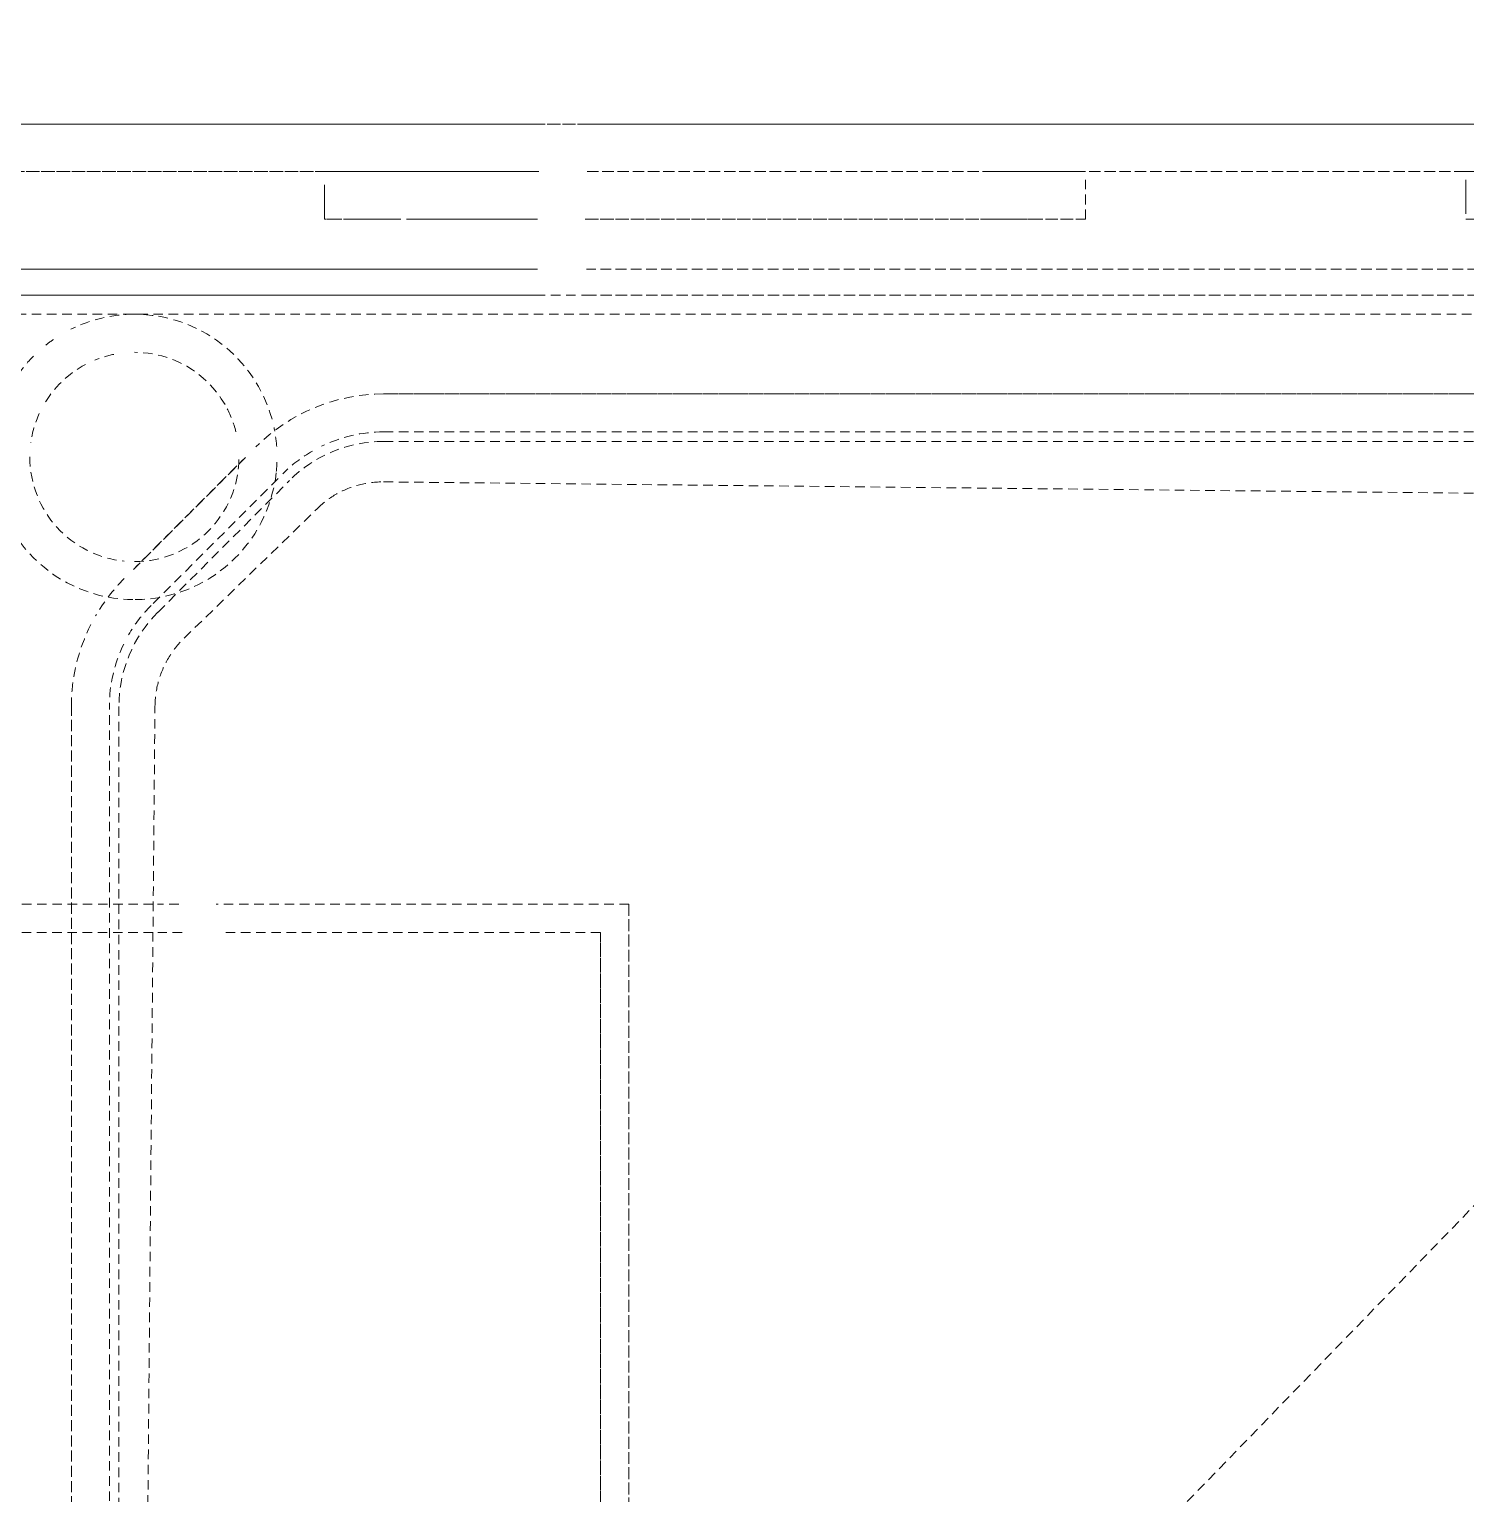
# Model space of a CAD drawing. Header units: millimetres. Extents: x -10915 to 62537, y -37640 to 44223.
# Drawn here: x 7758.5 to 7909.6, y 8983.3 to 9137.2 of the extents above; entities that cross this region are included whole.
import ezdxf

# ---------------------------------------------------------------- set-up
doc = ezdxf.new("R2010")
doc.units = ezdxf.units.MM
doc.linetypes.add('200_ШТРИХ_ш1п0_6_', pattern=[1.6, 1, -0.6])
doc.layers.add('Перекрытие штриховка', color=7, linetype='Continuous', lineweight=18)
doc.layers.add('Сантехника', color=7, linetype='Continuous', lineweight=18)

# ---------------------------------------------------------------- blocks, each defined once
blk = doc.blocks.new('Reece_Tap_Wolfen_Drinking-Fountain - 10 L_Stainless Steel-V42-План полов 4-го этажа')
at = {"layer": 'Сантехника', "linetype": '200_ШТРИХ_ш1п0_6_'}
for p, q in [((-155, 134), (-155, -134)), ((-121.63, -93.79), (-121.63, 115.75)), ((-117.38, -93.79), (-115.44, 92.77)), ((-115.44, 92.77), (43.88, -61.7)), ((-100.94, -114.78), (-114.59, -100.75)), ((-103.69, -117.52), (-117.52, -103.69)), ((119.74, -119.74), (-93.79, -117.84)), ((121.63, -121.63), (-93.79, -121.63))]:
    blk.add_line(p, q, dxfattribs=at)
at = {"layer": 'Сантехника', "color": 253, "linetype": '200_ШТРИХ_ш1п0_6_', "true_color": 0xa3a3a3}
for p, q in [((-135, -134), (-135, 134)), ((-135, -134), (-135, 134)), ((-155, 72.4), (-155, -72.4)), ((-149.99, 20), (-149.99, 72.53)), ((-139.73, -72.47), (-139.73, 72.4)), ((-137, -72.4), (-137, 72.4)), ((-149.99, 20), (-149.99, 22.98)), ((-149.99, 20), (-149.99, -20)), ((-145.56, 20), (-149.14, 20)), ((-149.99, -72.4), (-149.99, -20)), ((-149.99, -29.63), (-149.99, -20)), ((-145, -20), (-149.14, -20)), ((-149.99, -29.63), (-149.99, -72.4)), ((41.85, -68), (-73, -68)), ((-73, -68), (-73, -111.39)), ((-155, -72), (-155, -78)), ((-155, -72), (-155, -78)), ((-70, -71), (40.89, -71)), ((-70, -71), (-70, -110.46)), ((-70, -71), (-70, -110.46)), ((40.89, -71), (-70, -71)), ((-155, -77.6), (-155, -110)), ((-149.99, -100), (-149.99, -77.47)), ((-149.99, -77.47), (-149.99, -90.37)), ((-139.73, -135.2), (-139.73, -77.6)), ((-137, -134), (-137, -77.6)), ((-149.99, -97.02), (-149.99, -90.37)), ((-149.99, -100), (-149.99, -97.02)), ((-149.99, -100), (-149.99, -138.97)), ((-148.62, -100), (-145, -100)), ((-73, -115.34), (-73, -117.57)), ((-70, -114.98), (-70, -117.53)), ((-70, -114.98), (-70, -117.53)), ((-73, -118.03), (-73, -136.18)), ((-70, -118.05), (-70, -136.24)), ((-70, -118.05), (-70, -136.24))]:
    blk.add_line(p, q, dxfattribs=at)
at = {"layer": 'Сантехника', "color": 251, "linetype": '200_ШТРИХ_ш1п0_6_', "true_color": 0x666666}
for p, q in [((-126.63, 115.75), (-126.63, -93.79)), ((-126.63, -93.79), (-126.63, 115.75)), ((-155, -110), (-155, 110)), ((-155, 110), (-155, -110)), ((-122.63, -93.79), (-122.63, 106.48)), ((-122.63, -93.79), (-122.63, 106.48)), ((-149.99, -72.4), (-149.99, 72.53)), ((-139.73, 72.4), (-139.73, -72.47)), ((-137, 72.4), (-137, -72.4)), ((-73, -68), (41.85, -68)), ((-73, -68), (-73, -111.39)), ((-137, -72), (-137, -78)), ((-137, -72), (-137, -78)), ((-149.99, -138.97), (-149.99, -77.47)), ((-139.73, -77.6), (-139.73, -135.2)), ((-137, -77.6), (-137, -134)), ((-104.58, -118.04), (-118.01, -104.61)), ((-104.58, -118.04), (-118.01, -104.61)), ((-119.96, -108.32), (-108.17, -120.11)), ((-108.17, -120.11), (-119.96, -108.32)), ((-155, -110), (-155, -110.89)), ((-155, -110), (-155, -111.74)), ((-155, -110), (-155, -134)), ((-155, -110.89), (-155, -113.6)), ((-155, -111.74), (-155, -112.49)), ((-155, -112.49), (-155, -114)), ((-155, -113.6), (-155, -114)), ((-73, -115.34), (-73, -117.57)), ((-73, -118.03), (-73, -136.18)), ((122.55, -122.63), (-93.79, -122.63)), ((122.55, -122.63), (-93.79, -122.63)), ((-93.79, -126.63), (126.25, -126.63)), ((126.25, -126.63), (-93.79, -126.63))]:
    blk.add_line(p, q, dxfattribs=at)
at = {"layer": 'Сантехника', "color": 7, "linetype": '200_ШТРИХ_ш1п0_6_', "true_color": 0xfdfdfd}
for p, q in [((-149.99, 20), (-149.99, 72.53)), ((-149.99, 20), (-149.99, 72.53)), ((-149.99, 20), (-149.99, 72.53)), ((-149.99, 20), (-149.99, 72.53)), ((-149.99, 20), (-149.99, 72.53)), ((-149.99, 20), (-149.99, 72.53)), ((-149.99, 20), (-149.99, 72.53)), ((-149.99, 20), (-149.99, 72.53)), ((-149.99, 72.53), (-149.99, 20)), ((-145, 72.4), (-145, 20)), ((-145, 72.4), (-145, 20)), ((-145, 72.4), (-145, 20)), ((-145, 72.4), (-145, 20)), ((-145, 72.4), (-145, 20)), ((-145, 72.4), (-145, 20)), ((-145, 72.4), (-145, 20)), ((-145, 72.4), (-145, 20)), ((-145, 72.4), (-145, 20)), ((-149.99, 20), (-149.99, 29.63)), ((-149.99, 20), (-149.99, 29.63)), ((-145, 29.63), (-145, 20)), ((-145, 29.63), (-145, 20)), ((-145, 29.63), (-145, 20)), ((-145, 29.63), (-145, 20)), ((-145, 29.63), (-145, 20)), ((-145, 29.63), (-145, 20)), ((-145, 29.63), (-145, 20)), ((-149.99, 20), (-149.99, 27.26)), ((-145, 27.26), (-145, 20)), ((-149.99, 20), (-149.99, 25)), ((-149.99, 20), (-149.99, 25)), ((-149.99, 20), (-149.99, 25)), ((-149.99, 20), (-149.99, 22.98)), ((-149.99, 20), (-149.99, 22.98)), ((-145, 21.28), (-145, 20)), ((-149.14, 20), (-145.56, 20)), ((-145.56, 20), (-149.14, 20)), ((-145.56, 20), (-149.14, 20)), ((-145.56, 20), (-149.14, 20)), ((-145.56, 20), (-149.14, 20)), ((-145.56, 20), (-149.14, 20)), ((-145.56, 20), (-149.14, 20)), ((-145.56, 20), (-149.14, 20)), ((-149.99, -72.4), (-149.99, -20)), ((-149.99, -29.63), (-149.99, -20)), ((-149.99, -72.4), (-149.99, -20)), ((-149.99, -29.63), (-149.99, -20)), ((-149.99, -72.4), (-149.99, -20)), ((-149.99, -21.28), (-149.99, -20)), ((-149.99, -72.4), (-149.99, -20)), ((-149.99, -29.63), (-149.99, -20)), ((-149.99, -72.4), (-149.99, -20)), ((-149.99, -29.63), (-149.99, -20)), ((-149.99, -72.4), (-149.99, -20)), ((-149.99, -21.28), (-149.99, -20)), ((-149.99, -72.4), (-149.99, -20)), ((-149.99, -21.28), (-149.99, -20)), ((-149.99, -72.4), (-149.99, -20)), ((-149.99, -22.98), (-149.99, -20)), ((-149.99, -20), (-149.99, -72.4)), ((-149.14, -20), (-145, -20)), ((-145, -20), (-149.14, -20)), ((-145, -20), (-149.14, -20)), ((-145, -20), (-149.14, -20)), ((-145, -20), (-149.14, -20)), ((-145, -20), (-149.14, -20)), ((-145, -20), (-149.14, -20)), ((-145, -20), (-149.14, -20)), ((-145, -20), (-145, -27.26)), ((-145, -20), (-145, -72.61)), ((-145, -20), (-145, -29.63)), ((-145, -20), (-145, -72.61)), ((-145, -20), (-145, -22.98)), ((-145, -20), (-145, -72.61)), ((-145, -20), (-145, -27.26)), ((-145, -20), (-145, -72.61)), ((-145, -20), (-145, -22.98)), ((-145, -20), (-145, -72.61)), ((-145, -20), (-145, -29.63)), ((-145, -20), (-145, -72.61)), ((-145, -20), (-145, -27.26)), ((-145, -20), (-145, -72.61)), ((-145, -20), (-145, -27.26)), ((-145, -20), (-145, -72.61)), ((-145, -20), (-145, -21.28)), ((-145, -20), (-145, -72.61)), ((-149.99, -27.26), (-149.99, -21.28)), ((-149.99, -29.63), (-149.99, -21.28)), ((-149.99, -27.26), (-149.99, -21.28)), ((-145, -21.28), (-145, -25)), ((-149.99, -25), (-149.99, -22.98)), ((-145, -22.98), (-145, -29.63)), ((-145, -22.98), (-145, -29.63)), ((-149.99, -27.26), (-149.99, -25)), ((-145, -25), (-145, -27.26)), ((-149.99, -29.63), (-149.99, -27.26)), ((-149.99, -29.63), (-149.99, -27.26)), ((-149.99, -29.63), (-149.99, -27.26)), ((-145, -27.26), (-145, -29.63)), ((-145, -27.26), (-145, -29.63)), ((-145, -27.26), (-145, -29.63)), ((-145, -27.26), (-145, -29.63)), ((-145, -27.26), (-145, -29.63)), ((-149.99, -29.63), (-149.99, -72.4)), ((-149.99, -29.63), (-149.99, -72.4)), ((-149.99, -29.63), (-149.99, -72.4)), ((-149.99, -29.63), (-149.99, -72.4)), ((-149.99, -29.63), (-149.99, -72.4)), ((-149.99, -29.63), (-149.99, -72.4)), ((-149.99, -29.63), (-149.99, -72.4)), ((-149.99, -29.63), (-149.99, -72.4)), ((-145, -72.61), (-145, -29.63)), ((-145, -72.61), (-145, -29.63)), ((-145, -72.61), (-145, -29.63)), ((-145, -72.61), (-145, -29.63)), ((-145, -72.61), (-145, -29.63)), ((-145, -72.61), (-145, -29.63)), ((-145, -72.61), (-145, -29.63)), ((-145, -72.61), (-145, -29.63)), ((-145, -72.61), (-145, -29.63)), ((-149.99, -100), (-149.99, -77.47)), ((-149.99, -77.47), (-149.99, -90.37)), ((-149.99, -100), (-149.99, -77.47)), ((-149.99, -77.47), (-149.99, -90.37)), ((-149.99, -100), (-149.99, -77.47)), ((-149.99, -77.47), (-149.99, -90.37)), ((-149.99, -100), (-149.99, -77.47)), ((-149.99, -77.47), (-149.99, -90.37)), ((-149.99, -100), (-149.99, -77.47)), ((-149.99, -77.47), (-149.99, -90.37)), ((-149.99, -100), (-149.99, -77.47)), ((-149.99, -77.47), (-149.99, -90.37)), ((-149.99, -100), (-149.99, -77.47)), ((-149.99, -77.47), (-149.99, -90.37)), ((-149.99, -100), (-149.99, -77.47)), ((-149.99, -77.47), (-149.99, -90.37)), ((-149.99, -77.47), (-149.99, -100)), ((-145, -90.37), (-145, -77.6)), ((-145, -77.6), (-145, -100)), ((-145, -90.37), (-145, -77.6)), ((-145, -77.6), (-145, -100)), ((-145, -90.37), (-145, -77.6)), ((-145, -77.6), (-145, -100)), ((-145, -90.37), (-145, -77.6)), ((-145, -77.6), (-145, -100)), ((-145, -90.37), (-145, -77.6)), ((-145, -77.6), (-145, -100)), ((-145, -90.37), (-145, -77.6)), ((-145, -77.6), (-145, -100)), ((-145, -90.37), (-145, -77.6)), ((-145, -77.6), (-145, -100)), ((-145, -90.37), (-145, -77.6)), ((-145, -77.6), (-145, -100)), ((-145, -90.37), (-145, -77.6)), ((-145, -77.6), (-145, -100)), ((-149.99, -100), (-149.99, -90.37)), ((-149.99, -100), (-149.99, -90.37)), ((-149.99, -92.74), (-149.99, -90.37)), ((-149.99, -100), (-149.99, -90.37)), ((-149.99, -100), (-149.99, -90.37)), ((-149.99, -100), (-149.99, -90.37)), ((-149.99, -92.74), (-149.99, -90.37)), ((-149.99, -92.74), (-149.99, -90.37)), ((-145, -90.37), (-145, -92.74)), ((-145, -90.37), (-145, -100)), ((-145, -90.37), (-145, -100)), ((-145, -90.37), (-145, -100)), ((-145, -90.37), (-145, -97.02)), ((-145, -90.37), (-145, -100)), ((-145, -90.37), (-145, -97.02)), ((-145, -90.37), (-145, -92.74)), ((-145, -90.37), (-145, -100)), ((-149.99, -100), (-149.99, -92.74)), ((-149.99, -98.72), (-149.99, -92.74)), ((-149.99, -95), (-149.99, -92.74)), ((-145, -92.74), (-145, -95)), ((-145, -92.74), (-145, -97.02)), ((-149.99, -97.02), (-149.99, -95)), ((-145, -95), (-145, -100)), ((-149.99, -100), (-149.99, -97.02)), ((-145, -97.02), (-145, -98.72)), ((-145, -97.02), (-145, -100)), ((-145, -97.02), (-145, -100)), ((-149.99, -100), (-149.99, -98.72)), ((-145, -100), (-148.62, -100)), ((-148.62, -100), (-145, -100)), ((-148.62, -100), (-145, -100)), ((-148.62, -100), (-145, -100)), ((-148.62, -100), (-145, -100)), ((-148.62, -100), (-145, -100)), ((-148.62, -100), (-145, -100)), ((-148.62, -100), (-145, -100)), ((-145, -98.72), (-145, -100))]:
    blk.add_line(p, q, dxfattribs=at)
at = {"layer": 'Сантехника', "color": 7, "linetype": '200_ШТРИХ_ш1п0_6_', "true_color": 0xfcfcfc}
for p, q in [((-149.99, 20), (-149.99, 72.53)), ((-145, 72.4), (-145, 20)), ((-149.99, 20), (-149.99, 21.28)), ((-145, 21.28), (-145, 20)), ((-145.56, 20), (-149.14, 20)), ((-149.99, -72.4), (-149.99, -20)), ((-149.99, -22.98), (-149.99, -20)), ((-145, -20), (-149.14, -20)), ((-145, -20), (-145, -21.28)), ((-145, -20), (-145, -72.61)), ((-145, -21.28), (-145, -22.98)), ((-149.99, -25), (-149.99, -22.98)), ((-145, -22.98), (-145, -25)), ((-149.99, -27.26), (-149.99, -25)), ((-145, -25), (-145, -27.26)), ((-149.99, -29.63), (-149.99, -27.26)), ((-145, -27.26), (-145, -29.63)), ((-149.99, -29.63), (-149.99, -72.4)), ((-145, -72.61), (-145, -29.63)), ((-149.99, -100), (-149.99, -77.47)), ((-149.99, -77.47), (-149.99, -90.37)), ((-145, -90.37), (-145, -77.6)), ((-145, -77.6), (-145, -100)), ((-149.99, -100), (-149.99, -90.37)), ((-145, -90.37), (-145, -95)), ((-145, -95), (-145, -100)), ((-148.62, -100), (-145, -100))]:
    blk.add_line(p, q, dxfattribs=at)
at = {"layer": 'Сантехника', "color": 7, "linetype": '200_ШТРИХ_ш1п0_6_', "true_color": 0xfafafa}
for p, q in [((-149.99, 20), (-149.99, 72.53)), ((-145, 72.4), (-145, 20)), ((-145, 22.98), (-145, 20)), ((-149.99, 20), (-149.99, 21.28)), ((-145.56, 20), (-149.14, 20)), ((-149.99, -72.4), (-149.99, -20)), ((-149.99, -29.63), (-149.99, -20)), ((-145, -20), (-149.14, -20)), ((-145, -20), (-145, -22.98)), ((-145, -20), (-145, -72.61)), ((-145, -22.98), (-145, -29.63)), ((-149.99, -29.63), (-149.99, -72.4)), ((-145, -72.61), (-145, -29.63)), ((-149.99, -100), (-149.99, -77.47)), ((-149.99, -77.47), (-149.99, -90.37)), ((-145, -90.37), (-145, -77.6)), ((-145, -77.6), (-145, -100)), ((-149.99, -100), (-149.99, -90.37)), ((-145, -90.37), (-145, -98.72)), ((-148.62, -100), (-145, -100)), ((-145, -98.72), (-145, -100))]:
    blk.add_line(p, q, dxfattribs=at)
at = {"layer": 'Сантехника', "color": 7, "linetype": '200_ШТРИХ_ш1п0_6_', "true_color": 0xf7f7f7}
for p, q in [((-149.99, 20), (-149.99, 72.53)), ((-145, 72.4), (-145, 20)), ((-149.99, 20), (-149.99, 22.98)), ((-145, 21.28), (-145, 20)), ((-145.56, 20), (-149.14, 20)), ((-149.99, -72.4), (-149.99, -20)), ((-149.99, -22.98), (-149.99, -20)), ((-145, -20), (-149.14, -20)), ((-145, -20), (-145, -21.28)), ((-145, -20), (-145, -72.61)), ((-145, -21.28), (-145, -27.26)), ((-149.99, -25), (-149.99, -22.98)), ((-149.99, -29.63), (-149.99, -25)), ((-145, -27.26), (-145, -29.63)), ((-149.99, -29.63), (-149.99, -72.4)), ((-145, -72.61), (-145, -29.63)), ((-149.99, -100), (-149.99, -77.47)), ((-149.99, -77.47), (-149.99, -90.37)), ((-145, -90.37), (-145, -77.6)), ((-145, -77.6), (-145, -100)), ((-149.99, -92.74), (-149.99, -90.37)), ((-145, -90.37), (-145, -100)), ((-149.99, -97.02), (-149.99, -92.74)), ((-149.99, -98.72), (-149.99, -97.02)), ((-149.99, -100), (-149.99, -98.72)), ((-148.62, -100), (-145, -100))]:
    blk.add_line(p, q, dxfattribs=at)
at = {"layer": 'Сантехника', "color": 7, "linetype": '200_ШТРИХ_ш1п0_6_', "true_color": 0xf2f2f2}
for p, q in [((-149.99, 20), (-149.99, 72.53)), ((-145, 72.4), (-145, 20)), ((-145, 22.98), (-145, 20)), ((-149.99, 20), (-149.99, 21.28)), ((-145.56, 20), (-149.14, 20)), ((-149.99, -72.4), (-149.99, -20)), ((-149.99, -21.28), (-149.99, -20)), ((-145, -20), (-149.14, -20)), ((-145, -20), (-145, -22.98)), ((-145, -20), (-145, -72.61)), ((-149.99, -22.98), (-149.99, -21.28)), ((-149.99, -27.26), (-149.99, -22.98)), ((-145, -22.98), (-145, -25)), ((-145, -25), (-145, -29.63)), ((-149.99, -29.63), (-149.99, -27.26)), ((-149.99, -29.63), (-149.99, -72.4)), ((-145, -72.61), (-145, -29.63)), ((-149.99, -100), (-149.99, -77.47)), ((-149.99, -77.47), (-149.99, -90.37)), ((-145, -90.37), (-145, -77.6)), ((-145, -77.6), (-145, -100)), ((-149.99, -92.74), (-149.99, -90.37)), ((-145, -90.37), (-145, -92.74)), ((-149.99, -95), (-149.99, -92.74)), ((-145, -92.74), (-145, -95)), ((-149.99, -98.72), (-149.99, -95)), ((-145, -95), (-145, -100)), ((-149.99, -100), (-149.99, -98.72)), ((-148.62, -100), (-145, -100))]:
    blk.add_line(p, q, dxfattribs=at)
at = {"layer": 'Сантехника', "color": 254, "linetype": '200_ШТРИХ_ш1п0_6_', "true_color": 0xeaeaea}
for p, q in [((-149.99, 20), (-149.99, 72.53)), ((-145, 72.4), (-145, 20)), ((-149.99, 20), (-149.99, 29.63)), ((-145, 29.63), (-145, 20)), ((-145.56, 20), (-149.14, 20)), ((-149.99, -72.4), (-149.99, -20)), ((-149.99, -29.63), (-149.99, -20)), ((-145, -20), (-149.14, -20)), ((-145, -20), (-145, -21.28)), ((-145, -20), (-145, -72.61)), ((-145, -21.28), (-145, -22.98)), ((-145, -22.98), (-145, -29.63)), ((-149.99, -29.63), (-149.99, -72.4)), ((-145, -72.61), (-145, -29.63)), ((-149.99, -100), (-149.99, -77.47)), ((-149.99, -77.47), (-149.99, -90.37)), ((-145, -90.37), (-145, -77.6)), ((-145, -77.6), (-145, -100)), ((-149.99, -100), (-149.99, -90.37)), ((-145, -90.37), (-145, -100)), ((-148.62, -100), (-145, -100))]:
    blk.add_line(p, q, dxfattribs=at)
at = {"layer": 'Сантехника', "color": 254, "linetype": '200_ШТРИХ_ш1п0_6_', "true_color": 0xdddddd}
for p, q in [((-149.99, 20), (-149.99, 72.53)), ((-145, 72.4), (-145, 20)), ((-145, 25), (-145, 20)), ((-149.99, 20), (-149.99, 21.28)), ((-145.56, 20), (-149.14, 20)), ((-149.99, -72.4), (-149.99, -20)), ((-149.99, -22.98), (-149.99, -20)), ((-145, -20), (-149.14, -20)), ((-145, -20), (-145, -22.98)), ((-145, -20), (-145, -72.61)), ((-149.99, -29.63), (-149.99, -22.98)), ((-145, -22.98), (-145, -29.63)), ((-149.99, -29.63), (-149.99, -72.4)), ((-145, -72.61), (-145, -29.63)), ((-149.99, -100), (-149.99, -77.47)), ((-149.99, -77.47), (-149.99, -90.37)), ((-145, -90.37), (-145, -77.6)), ((-145, -77.6), (-145, -100)), ((-149.99, -92.74), (-149.99, -90.37)), ((-145, -90.37), (-145, -92.74)), ((-149.99, -97.02), (-149.99, -92.74)), ((-145, -92.74), (-145, -97.02)), ((-149.99, -100), (-149.99, -97.02)), ((-145, -97.02), (-145, -100)), ((-148.62, -100), (-145, -100))]:
    blk.add_line(p, q, dxfattribs=at)
at = {"layer": 'Сантехника', "color": 9, "linetype": '200_ШТРИХ_ш1п0_6_', "true_color": 0xc7c7c7}
for p, q in [((-149.99, 20), (-149.99, 72.53)), ((-145, 72.4), (-145, 20)), ((-149.99, 20), (-149.99, 27.26)), ((-145, 22.98), (-145, 20)), ((-145.56, 20), (-149.14, 20)), ((-149.99, -72.4), (-149.99, -20)), ((-149.99, -21.28), (-149.99, -20)), ((-145, -20), (-149.14, -20)), ((-145, -20), (-145, -29.63)), ((-145, -20), (-145, -72.61)), ((-149.99, -29.63), (-149.99, -21.28)), ((-149.99, -29.63), (-149.99, -72.4)), ((-145, -72.61), (-145, -29.63)), ((-149.99, -100), (-149.99, -77.47)), ((-149.99, -77.47), (-149.99, -90.37)), ((-145, -90.37), (-145, -77.6)), ((-145, -77.6), (-145, -100)), ((-149.99, -100), (-149.99, -90.37)), ((-145, -90.37), (-145, -100)), ((-148.62, -100), (-145, -100))]:
    blk.add_line(p, q, dxfattribs=at)
at = {"layer": 'Сантехника', "color": 251, "linetype": '200_ШТРИХ_ш1п0_6_', "true_color": 0x666666}
for centre, radius, start, end in [((-107.63, -93.79), 19, 180, 225), ((-107.63, -93.79), 19, 180, 225), ((-107.63, -93.79), 15, 180, 205.8386), ((-107.63, -93.79), 15, 180, 205.8386), ((-107.63, -93.79), 15, 210, 225), ((-107.63, -93.79), 15, 210, 225), ((-93.79, -107.63), 15, 225, 240), ((-93.79, -107.63), 15, 225, 240), ((-93.79, -107.63), 19, 225, 240), ((-93.79, -107.63), 19, 225, 240), ((-93.79, -107.63), 15, 244.1614, 270), ((-93.79, -107.63), 15, 244.1614, 270), ((-93.79, -107.63), 19, 243.0911, 270), ((-93.79, -107.63), 19, 243.0911, 270)]:
    blk.add_arc(centre, radius, start, end, dxfattribs=at)
at = {"layer": 'Сантехника', "linetype": '200_ШТРИХ_ш1п0_6_'}
for centre, start, end in [((-107.63, -93.79), 180, 225), ((-93.79, -107.63), 225, 270)]:
    blk.add_arc(centre, 14, start, end, dxfattribs=at)
at = {"layer": 'Сантехника', "color": 253, "linetype": '200_ШТРИХ_ш1п0_6_', "true_color": 0xa3a3a3}
for radius, start, end in [(15, 105.2894, 180), (15, 94.2426, 101.8831), (15, 84.1156, 90), (15, 0.3601, 83.7844), (11, 0, 90), (11, 120, 180), (11, 103.9035, 118.6531), (15, 180, 206.4531), (15, 270, 0), (11, 270, 354.451), (11, 191.4338, 202.2212), (11, 207.9227, 240), (15, 214.563, 220.119), (15, 225, 235.437), (11, 245.4269, 262.165)]:
    blk.add_arc((-120, -120), radius, start, end, dxfattribs=at)
at = {"layer": 'Сантехника', "linetype": '200_ШТРИХ_ш1п0_6_'}
for points in [[(-114.59, -100.75), (-115.2, -100.13), (-116.22, -98.77), (-117.19, -96.35), (-117.39, -94.66), (-117.38, -93.79)], [(-93.79, -117.84), (-94.69, -117.83), (-96.44, -117.59), (-98.93, -116.52), (-100.31, -115.43), (-100.94, -114.78)]]:
    blk.add_open_spline(points, degree=3, dxfattribs=at)

msp = doc.modelspace()

# ---------------------------------------------------------------- hatches: boundary and pattern name
at = {"layer": 'Перекрытие штриховка', "lineweight": 9, "true_color": 0x787878}
h = msp.add_hatch(dxfattribs=at)
h.set_pattern_fill('FP_65', color=8, style=0, pattern_type=2)
h.set_pattern_definition([(0, (4602.2, 37211.3), (0, 500), []), (90, (4602.2, 37211.3), (-500, 3e-14), [])])
h.paths.add_polyline_path([(149.565, 8595), (149.565, 8595.058), (137.378, 8595)])
h.paths.add_polyline_path([(6974.245, 8604.011), (6976.272, 8602.011), (6976.012, 8604.011)])
h.paths.add_polyline_path([(6146.031, 8595), (6146.031, 8604.011), (6974.245, 8604.011), (6973.882, 8622.011), (6146.031, 8622.011), (6146.031, 8632.011), (6960.881, 8632.011), (6956.754, 8950), (7565, 8950), (7565, 8806.238), (8340, 8806.238), (8340, 8790.238), (13119.116, 8790.238), (13119.116, 8758.238), (13204.508, 8758.238), (13201.91, 8762.738), (13474.708, 8920.238), (13479.208, 8912.444), (13488.431, 8916.47), (13513.868, 8872.411), (13522.528, 8877.411), (13527.028, 8869.616), (13334.116, 8758.238), (14304.116, 8758.238), (13591.588, 9169.616), (13596.088, 9177.411), (13587.428, 9182.411), (13613.428, 9227.444), (13604.767, 9232.444), (13609.267, 9240.238), (14436.322, 8762.738), (14433.723, 8758.238), (14519.116, 8758.238), (14519.116, 8790.238), (16398.848, 8790.238), (16398.848, 8758.238), (17428.848, 8758.238), (17428.848, 8790.238), (17675.565, 8790.238), (17675.565, 9024.75), (17687.565, 9024.75), (17687.565, 9110.142), (17683.065, 9107.544), (17205.565, 9934.598), (17213.36, 9939.098), (17208.36, 9947.759), (17253.393, 9973.759), (17248.393, 9982.419), (17256.187, 9986.919), (17687.565, 9239.75), (17687.565, 10509.75), (17446.187, 10091.67), (17438.393, 10096.17), (17433.393, 10087.51), (17388.36, 10113.51), (17383.36, 10104.85), (17375.565, 10109.35), (17683.065, 10641.956), (17687.565, 10639.358), (17687.565, 10724.75), (17675.565, 10724.75), (17675.565, 10920.75), (17677.565, 10920.75), (17677.565, 10922.75), (24171.376, 10922.75), (24171.376, 10925.75), (17660.565, 10925.75), (17660.565, 10724.75), (17650.565, 10724.75), (17650.565, 10935.75), (24171.376, 10935.75), (24171.376, 12443.512), (13610.464, 12443.512), (13610.464, 12455.512), (24171.376, 12455.512), (24171.376, 12574.709), (10628.616, 12610.362), (10628.616, 12607.362), (13619.305, 12599.489), (13619.305, 12589.489), (10641.616, 12597.328), (10641.616, 12203.264), (10029.565, 12203.264), (10029.565, 12213.264), (10631.616, 12213.264), (10631.616, 12597.354), (10628.616, 12597.328), (10628.616, 12218.264), (10626.616, 12218.264), (10626.616, 12216.264), (10029.565, 12216.264), (10029.565, 12248.264), (9896.283, 12248.264), (9178.7, 11834.155), (9175.531, 11839.644), (9185.491, 11845.394), (9171.991, 11868.776), (9181.95, 11874.526), (9178.781, 11880.202), (9816.283, 12248.264), (8999.565, 12248.264), (8999.565, 12216.264), (7500.494, 12216.264), (7500.494, 12213.264), (8999.565, 12213.264), (8999.565, 12203.264), (7513.494, 12203.264), (7513.494, 11958.783), (7043.494, 11958.783), (7043.494, 12223.783), (5680, 12223.783), (5680, 12233.783), (7043.494, 12233.783), (7042.396, 12251.783), (5680, 12251.783), (5680, 12283.783), (3980, 12283.783), (3980, 12251.783), (2699.954, 12251.783), (2699.941, 12253.783), (2697.941, 12253.783), (2694.344, 12809.342), (2676.344, 12809.342), (2679.916, 12257.627), (2669.916, 12257.563), (2666.344, 12809.342), (180, 12809.342), (180, 8635), (1108.065, 8635), (1108.065, 8625), (161.565, 8625), (161.565, 8607), (1194.565, 8607), (1194.691, 8605), (1196.565, 8605), (1196.565, 8595), (4898.531, 8595), (4898.531, 8632.011), (5216.031, 8632.011), (5216.031, 8622.011), (4908.531, 8622.011), (4908.531, 8595), (4926.531, 8595), (4926.531, 8602.011), (4928.531, 8602.011), (4928.531, 8604.011), (5216.031, 8604.011), (5216.031, 8595), (6010.854, 8595), (5357.23, 8972.37), (5377.23, 9007.011), (6090.854, 8595), (6096.031, 8595)])
h.paths.add_polyline_path([(159.565, 8605), (161.565, 8607), (159.565, 8607)])
h.paths.add_polyline_path([(6973.882, 8632.011), (6970.882, 8935), (6971.95, 8935), (6971.95, 8937), (7550, 8937), (7550, 8935), (7552, 8935), (7552, 8806.238), (7555, 8806.238), (7555, 8940), (6966.885, 8940), (6971.95, 8632.011)])
h.paths.add_polyline_path([(170, 8635), (170, 12809.342), (152, 12809.342), (152, 12286.928), (161.565, 12286.928), (161.565, 8635)])
h.paths.add_polyline_path([(149.565, 8726.809), (149.565, 8726.928), (135.838, 8726.841)])
h.paths.add_polyline_path([(13212.116, 8758.238), (13216.055, 8758.238), (13215.07, 8759.944)])
h.paths.add_polyline_path([(16260, 8758.238), (16263.848, 8758.238), (16263.848, 8778.238), (16260, 8777.953)])
h.paths.add_polyline_path([(7520, 8758.238), (7520, 8905), (7512.386, 8904.915), (7514.289, 8758.238)])
h.paths.add_polyline_path([(14426.116, 8758.238), (14423.161, 8759.944), (14423.161, 8758.238)])
h.paths.add_polyline_path([(17677.565, 8788.238), (17677.565, 8790.238), (17675.565, 8790.238), (17677.484, 8788.32)])
h.paths.add_polyline_path([(17428.848, 8808.238), (17428.848, 8818.238), (17650.565, 8818.238), (17650.565, 9024.75), (17660.565, 9024.75), (17660.565, 8808.238), (17493.57, 8808.238)])
h.paths.add_polyline_path([(14842.631, 8808.238), (14519.116, 8808.238), (14519.116, 8818.238), (16398.848, 8818.238), (16398.848, 8808.238), (14908.715, 8808.238)])
h.paths.add_polyline_path([(8435.364, 8808.238), (8340, 8808.238), (8340, 8818.238), (13119.116, 8818.238), (13119.116, 8808.238), (8751.526, 8808.238)])
h.paths.add_polyline_path([(7739.734, 8826.206), (7740.183, 8826.95), (7739.513, 8826.95)])
h.paths.add_polyline_path([(7743.533, 9122.069), (7744.822, 9121.151), (7746.678, 9123.006), (7743.565, 9122.079)])
h.paths.add_polyline_path([(8039.397, 9118.27), (8038.947, 9117.526), (8039.618, 9117.526)])
h.paths.add_polyline_path([(8035.598, 8822.407), (8034.308, 8823.326), (8032.453, 8821.471), (8035.565, 8822.397)])
h.paths.add_polyline_path([(7963.065, 8817.238), (7755.565, 8817.92), (7741.998, 8822.844), (7736.797, 8831.879), (7736.484, 8833.048), (7735.28, 8835.559), (7734.565, 8983.221), (7735.247, 9106.238), (7741.189, 9120.491), (7747.684, 9125.315), (7750.065, 9125.035), (7752.565, 9126.52), (7880.117, 9127.238), (8023.565, 9126.557), (8037.133, 9121.632), (8042.334, 9112.597), (8042.647, 9111.428), (8043.847, 9109.233), (8044.611, 9069.235), (8054.636, 9069.235), (8054.636, 9056.245), (8044.611, 9056.245), (8043.884, 8838.238), (8037.942, 8823.985), (8029.731, 8819.509), (8029.065, 8819.441), (8026.565, 8817.957), (7963.789, 8817.238)])
h.paths.add_polyline_path([(7753.29, 8832.506), (7754.672, 8833.67), (7753.301, 8832.537)])
h.paths.add_polyline_path([(8025.277, 8832.506), (8025.536, 8833.481), (8026.565, 8833.799), (8025.9, 8835.238), (8024.272, 8834.447), (8024.946, 8832.506)])
h.paths.add_polyline_path([(7754.699, 9109.238), (7754.858, 9110.029), (7753.562, 9110.677), (7752.565, 9110.116), (7754.197, 9109.238)])
h.paths.add_polyline_path([(17687.565, 9117.75), (17687.565, 9121.689), (17685.86, 9120.704)])
h.paths.add_polyline_path([(17687.565, 10627.811), (17687.565, 10631.75), (17685.86, 10628.795)])
h.paths.add_polyline_path([(7498.305, 11968.783), (7503.494, 11968.783), (7503.494, 12203.264), (7500.494, 12203.264), (7500.494, 11973.783), (7498.494, 11973.783), (7498.494, 11971.783), (7058.494, 11971.783), (7058.494, 11973.783), (7056.494, 11973.783), (7056.494, 12251.783), (7053.494, 12251.783), (7053.494, 11968.783), (7488.494, 11968.783)])
h.paths.add_polyline_path([(7500.494, 12216.264), (7498.494, 12218.264), (7498.494, 12216.264)])
h.paths.add_polyline_path([(3611.225, 12223.783), (2703.915, 12223.783), (2703.915, 12233.783), (3980, 12233.783), (3980, 12223.783), (3677.74, 12223.783)])
h.paths.add_polyline_path([(7056.494, 12251.783), (7058.494, 12253.783), (7056.494, 12253.783)])
h.paths.add_polyline_path([(10628.616, 12610.362), (10626.616, 12612.367), (10626.616, 12610.367)])

# ---------------------------------------------------------------- block references
at = {"layer": 'Сантехника', "color": 253, "linetype": '200_ШТРИХ_ш1п0_6_', "true_color": 0xa3a3a3, "rotation": 269.9999999999997}
msp.add_blockref('Reece_Tap_Wolfen_Drinking-Fountain - 10 L_Stainless Steel-V42-План полов 4-го этажа', (7889.565, 8972.238), dxfattribs=at)

doc.saveas('drawing.dxf')
